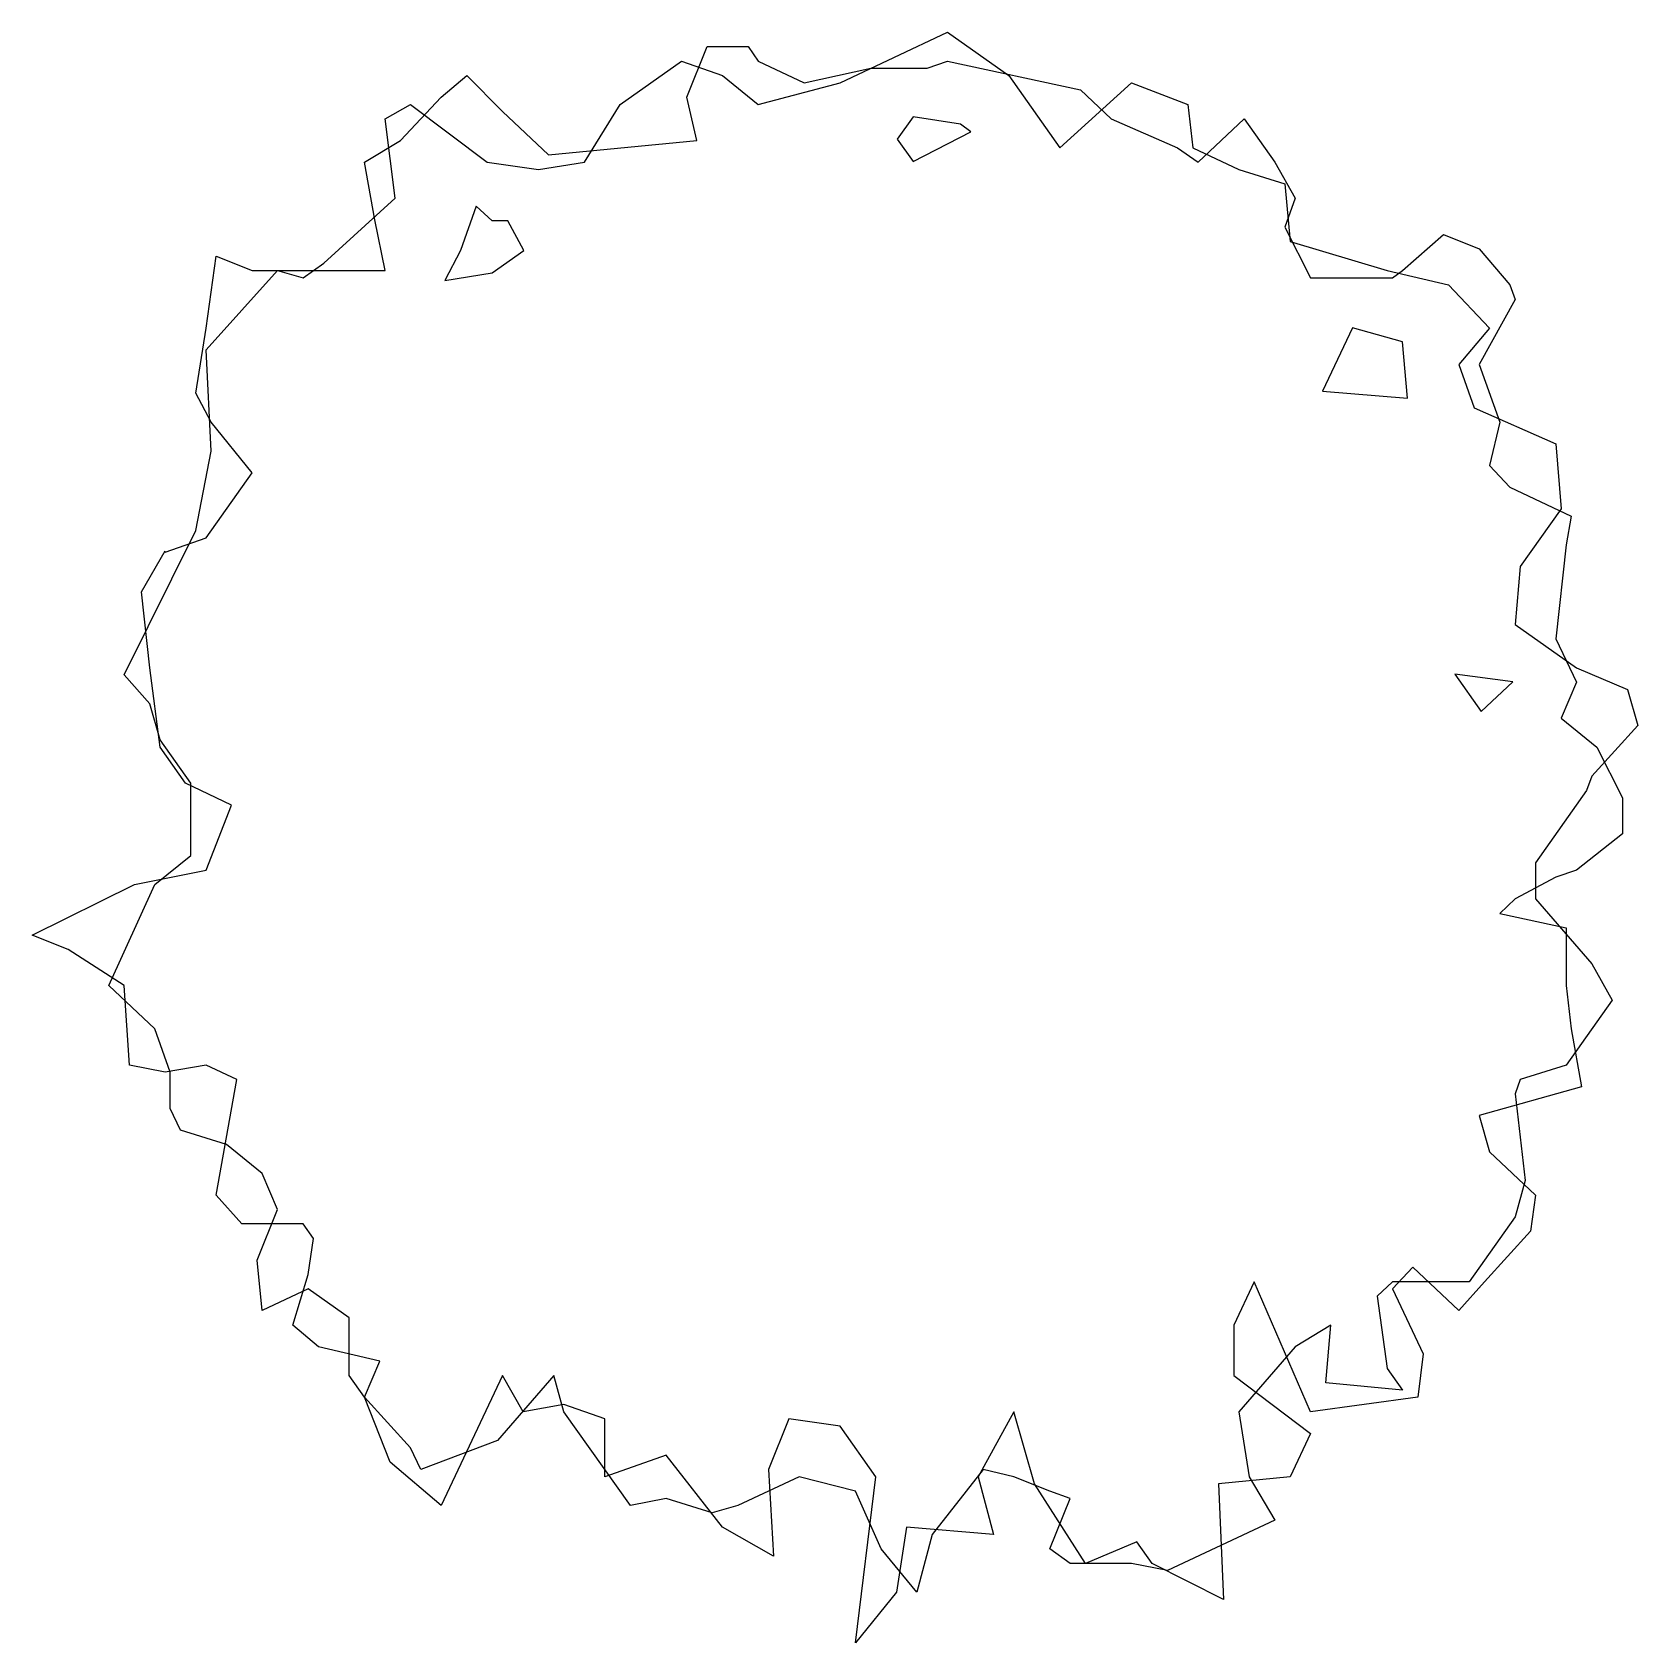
# Model space of a CAD drawing. Extents: x -33.1 to 31.8, y -34.8 to 30.3.
import ezdxf

# ---------------------------------------------------------------- set-up
doc = ezdxf.new("R2010")
doc.units = 0
doc.layers.get('0').update_dxf_attribs({"linetype": 'CONTINUOUS'})

msp = doc.modelspace()

# ---------------------------------------------------------------- linework, layer by layer
at = {"color": 7, "linetype": 'CONTINUOUS'}
for p, q in [((-0.445862, 28.293533), (3.895996, 30.337753)), ((3.895996, 30.337753), (6.377075, 28.585587)), ((-6.64856, 27.709488), (-5.821503, 29.753677)), ((-5.821503, 29.753677), (-4.16748, 29.753677)), ((-4.16748, 29.753677), (-3.753967, 29.169632)), ((-9.336426, 27.417435), (-6.855286, 29.169632)), ((-6.855286, 29.169632), (-5.201263, 28.585587)), ((-3.753967, 29.169632), (-1.893158, 28.293533)), ((-1.893158, 28.293533), (0.794647, 28.877579)), ((0.794647, 28.877579), (3.069, 28.877579)), ((3.069, 28.877579), (3.895996, 29.169632)), ((3.895996, 29.169632), (9.271667, 28.001541)), ((-16.572845, 27.709488), (-15.539063, 28.585587)), ((-15.539063, 28.585587), (-14.091766, 27.125412)), ((-5.201263, 28.585587), (-3.753967, 27.417435)), ((-3.753967, 27.417435), (-0.445862, 28.293533)), ((6.377075, 28.585587), (8.444641, 25.665237)), ((8.444641, 25.665237), (11.339233, 28.293533)), ((11.339233, 28.293533), (13.613525, 27.417435)), ((-18.847168, 26.833389), (-17.813385, 27.417435)), ((-18.226929, 25.957291), (-16.572845, 27.709488)), ((-17.813385, 27.417435), (-14.712067, 25.081192)), ((-10.783661, 25.081192), (-9.336426, 27.417435)), ((-6.235046, 25.957291), (-6.64856, 27.709488)), ((9.271667, 28.001541), (10.512207, 26.833389)), ((13.613525, 27.417435), (13.820313, 25.665237)), ((-18.433655, 23.620987), (-18.847168, 26.833389)), ((-14.091766, 27.125412), (-12.230957, 25.373245)), ((2.502655, 26.91423), (1.86441, 26.012711)), ((4.41748, 26.613724), (2.502655, 26.91423)), ((10.512207, 26.833389), (13.200012, 25.665237)), ((14.027069, 25.081192), (15.887848, 26.833389)), ((15.887848, 26.833389), (17.128418, 25.081192)), ((2.502655, 25.111191), (4.842987, 26.313217)), ((4.842987, 26.313217), (4.41748, 26.613724)), ((-19.674194, 25.081192), (-18.226929, 25.957291)), ((-12.230957, 25.373245), (-6.235046, 25.957291)), ((1.86441, 26.012711), (2.502655, 25.111191)), ((13.200012, 25.665237), (14.027069, 25.081192)), ((13.820313, 25.665237), (15.681122, 24.789139)), ((-19.260681, 22.744949), (-19.674194, 25.081192)), ((-14.712067, 25.081192), (-12.64447, 24.789139)), ((-12.64447, 24.789139), (-10.783661, 25.081192)), ((15.681122, 24.789139), (17.541901, 24.205093)), ((17.128418, 25.081192), (17.955444, 23.620987)), ((17.541901, 24.205093), (17.748657, 21.868851)), ((-21.328247, 20.992737), (-18.433655, 23.620987)), ((17.955444, 23.620987), (17.541901, 22.452896)), ((-15.156128, 23.308151), (-15.794403, 21.505096)), ((-14.517883, 22.707138), (-15.156128, 23.308151)), ((-18.847168, 20.700684), (-19.260681, 22.744949)), ((-13.879608, 22.707138), (-14.517883, 22.707138)), ((-13.241333, 21.505096), (-13.879608, 22.707138)), ((17.541901, 22.452896), (18.575714, 20.40863)), ((22.297302, 20.700684), (23.951355, 22.160904)), ((23.951355, 22.160904), (25.398651, 21.576782)), ((-15.794403, 21.505096), (-16.432678, 20.30307)), ((-14.517883, 20.603577), (-13.241333, 21.505096)), ((17.748657, 21.868851), (21.677032, 20.700684)), ((25.398651, 21.576782), (26.639191, 20.116638)), ((-26.083649, 18.364441), (-25.670135, 21.28476)), ((-25.670135, 21.28476), (-24.222839, 20.700684)), ((-22.155273, 20.40863), (-21.328247, 20.992737)), ((-26.083649, 17.488342), (-23.189056, 20.700684)), ((-24.222839, 20.700684), (-20.294464, 20.700684)), ((-23.189056, 20.700684), (-22.155273, 20.40863)), ((-20.294464, 20.700684), (-18.847168, 20.700684)), ((-16.432678, 20.30307), (-14.517883, 20.603577)), ((18.575714, 20.40863), (21.883789, 20.40863)), ((21.677032, 20.700684), (24.158112, 20.116638)), ((21.883789, 20.40863), (22.297302, 20.700684)), ((24.158112, 20.116638), (25.812164, 18.364441)), ((26.639191, 20.116638), (26.845947, 19.532593)), ((26.845947, 19.532593), (25.398651, 16.904297)), ((-26.497162, 15.736176), (-26.083649, 18.364441)), ((20.275269, 18.388794), (19.065033, 15.824707)), ((22.292297, 17.81897), (20.275269, 18.388794)), ((25.812164, 18.364441), (24.571625, 16.904297)), ((22.494019, 15.539795), (22.292297, 17.81897)), ((-25.876862, 13.399902), (-26.083649, 17.488342)), ((24.571625, 16.904297), (25.191895, 15.1521)), ((25.398651, 16.904297), (26.225677, 14.568054)), ((-25.876862, 14.568054), (-26.497162, 15.736176)), ((19.065033, 15.824707), (22.494019, 15.539795)), ((25.191895, 15.1521), (28.5, 13.691956)), ((-24.222839, 12.523804), (-25.876862, 14.568054)), ((26.225677, 14.568054), (25.812164, 12.815857)), ((28.5, 13.691956), (28.706757, 11.06366)), ((-26.497162, 10.187561), (-25.876862, 13.399902)), ((-25.463379, 10.771606), (-24.222839, 12.523804)), ((25.812164, 12.815857), (26.639191, 11.939758)), ((26.639191, 11.939758), (29.12027, 10.771606)), ((-26.083649, 9.895538), (-25.463379, 10.771606)), ((28.706757, 11.06366), (27.052704, 8.727417)), ((29.12027, 10.771606), (28.913513, 9.603516)), ((-29.391754, 4.346924), (-26.497162, 10.187561)), ((-27.737671, 9.311462), (-26.083649, 9.895538)), ((-28.692169, 7.715454), (-27.735107, 9.361115)), ((28.913513, 9.603516), (28.5, 5.807068)), ((27.052704, 8.727417), (26.845947, 6.391144)), ((-28.357971, 4.638977), (-28.692169, 7.715454)), ((26.845947, 6.391144), (29.327026, 4.638977)), ((28.5, 5.807068), (29.327026, 4.054932)), ((-27.944458, 1.426636), (-28.357971, 4.638977)), ((29.327026, 4.638977), (31.394592, 3.762878)), ((-28.357971, 3.178802), (-29.391754, 4.346924)), ((26.756927, 4.075684), (24.416626, 4.376221)), ((24.416626, 4.376221), (25.480408, 2.873657)), ((25.480408, 2.873657), (26.756927, 4.075684)), ((29.327026, 4.054932), (28.706757, 2.594727)), ((31.394592, 3.762878), (31.808105, 2.302734)), ((-27.944458, 1.718628), (-28.357971, 3.178802)), ((28.706757, 2.594727), (30.154053, 1.426636)), ((31.808105, 2.302734), (29.947266, 0.258514)), ((-26.703888, -0.033539), (-27.944458, 1.718628)), ((-26.910675, -0.033539), (-27.944458, 1.426636)), ((30.154053, 1.426636), (31.187805, -0.617615)), ((29.947266, 0.258514), (29.740509, -0.325562)), ((-25.049866, -0.909668), (-26.910675, -0.033539)), ((-26.703888, -2.953857), (-26.703888, -0.033539)), ((29.740509, -0.325562), (27.672974, -3.24588)), ((31.187805, -0.617615), (31.187805, -2.077759)), ((-26.083649, -3.537903), (-25.049866, -0.909668)), ((31.187805, -2.077759), (29.327026, -3.537903)), ((-28.151184, -4.122009), (-26.703888, -2.953857)), ((27.672974, -3.24588), (27.672974, -4.706055)), ((-28.978241, -4.122009), (-26.083649, -3.537903)), ((28.5, -3.829956), (26.845947, -4.706055)), ((29.327026, -3.537903), (28.5, -3.829956)), ((-33.113342, -6.166199), (-28.978241, -4.122009)), ((-30.011993, -8.210419), (-28.151184, -4.122009)), ((26.845947, -4.706055), (26.225677, -5.2901)), ((27.672974, -4.706055), (29.947266, -7.334351)), ((26.225677, -5.2901), (28.913513, -5.874146)), ((-31.666046, -6.750244), (-33.113342, -6.166199)), ((28.913513, -5.874146), (28.913513, -8.210419)), ((-29.391754, -8.210419), (-31.666046, -6.750244)), ((29.947266, -7.334351), (30.774323, -8.794464)), ((-28.151184, -9.962585), (-30.011993, -8.210419)), ((-29.184967, -11.42276), (-29.391754, -8.210419)), ((28.913513, -8.210419), (29.12027, -9.962585)), ((30.774323, -8.794464), (28.913513, -11.42276)), ((-27.530945, -11.714813), (-28.151184, -9.962585)), ((29.12027, -9.962585), (29.533752, -12.298859)), ((-27.737671, -11.714813), (-29.184967, -11.42276)), ((-26.083649, -11.42276), (-27.737671, -11.714813)), ((-27.530945, -13.174927), (-27.530945, -11.714813)), ((-24.843079, -12.006836), (-26.083649, -11.42276)), ((28.913513, -11.42276), (27.052704, -12.006836)), ((-25.670135, -16.679321), (-24.843079, -12.006836)), ((29.533752, -12.298859), (25.398651, -13.46698)), ((27.052704, -12.006836), (26.845947, -12.590881)), ((26.845947, -12.590881), (27.25946, -16.095276)), ((-27.117432, -14.051056), (-27.530945, -13.174927)), ((25.398651, -13.46698), (25.812164, -14.927155)), ((-25.256592, -14.635101), (-27.117432, -14.051056)), ((-23.809296, -15.803223), (-25.256592, -14.635101)), ((25.812164, -14.927155), (27.672974, -16.679321)), ((-23.189056, -17.263397), (-23.809296, -15.803223)), ((27.25946, -16.095276), (26.845947, -17.55542)), ((-24.636353, -17.847473), (-25.670135, -16.679321)), ((27.672974, -16.679321), (27.466217, -18.139496)), ((-24.016083, -19.307617), (-23.189056, -17.263397)), ((26.845947, -17.55542), (25.605408, -19.307617)), ((-22.155273, -17.847473), (-24.636353, -17.847473)), ((-21.74176, -18.431519), (-22.155273, -17.847473)), ((27.466217, -18.139496), (25.605408, -20.183716)), ((-21.948486, -19.891663), (-21.74176, -18.431519)), ((-23.809296, -21.351837), (-24.016083, -19.307617)), ((25.605408, -19.307617), (24.985138, -20.183716)), ((-22.568787, -21.935913), (-21.948486, -19.891663)), ((16.301392, -20.183716), (15.474365, -21.935913)), ((18.575714, -25.440247), (16.301392, -20.183716)), ((21.883789, -20.183716), (21.26355, -20.767761)), ((22.710815, -19.599609), (21.883789, -20.475739)), ((22.090546, -20.183716), (21.883789, -20.183716)), ((24.985138, -20.183716), (22.090546, -20.183716)), ((24.571625, -21.351837), (22.710815, -19.599609)), ((25.605408, -20.183716), (24.571625, -21.351837)), ((-21.948486, -20.475739), (-23.809296, -21.351837)), ((-20.294464, -21.64386), (-21.948486, -20.475739)), ((21.26355, -20.767761), (21.677032, -23.68808)), ((21.883789, -20.475739), (23.124329, -23.104034)), ((-21.535034, -22.812012), (-22.568787, -21.935913)), ((-20.294464, -23.980133), (-20.294464, -21.64386)), ((15.474365, -21.935913), (15.474365, -23.980133)), ((19.40271, -21.935913), (17.955444, -22.812012)), ((19.195953, -24.272156), (19.40271, -21.935913)), ((-19.053894, -23.396057), (-21.535034, -22.812012)), ((-19.674194, -24.856201), (-19.053894, -23.396057)), ((17.955444, -22.812012), (15.681122, -25.440247)), ((23.124329, -23.104034), (22.917572, -24.856201)), ((-19.674194, -24.856201), (-20.294464, -23.980133)), ((-14.091766, -23.980133), (-16.572845, -29.236694)), ((-12.0242, -23.980133), (-14.298553, -26.608398)), ((-13.264771, -25.440247), (-14.091766, -23.980133)), ((-11.610687, -25.440247), (-12.0242, -23.980133)), ((15.474365, -23.980133), (18.575714, -26.316376)), ((21.677032, -23.68808), (22.297302, -24.564209)), ((22.297302, -24.564209), (19.195953, -24.272156)), ((-17.813385, -26.900452), (-19.674194, -24.856201)), ((-18.640442, -27.484497), (-19.674194, -24.856201)), ((-11.610687, -25.148254), (-13.264771, -25.440247)), ((-9.956665, -25.7323), (-11.610687, -25.148254)), ((22.917572, -24.856201), (18.575714, -25.440247)), ((-8.922882, -29.236694), (-11.610687, -25.440247)), ((-9.956665, -28.068542), (-9.956665, -25.7323)), ((-2.513458, -25.7323), (-3.340454, -27.77655)), ((-0.445862, -26.024323), (-2.513458, -25.7323)), ((1.001434, -28.068542), (-0.445862, -26.024323)), ((6.583832, -25.440247), (5.136536, -28.068542)), ((7.410889, -28.360596), (6.583832, -25.440247)), ((15.681122, -25.440247), (16.094604, -28.068542)), ((-14.298553, -26.608398), (-17.399872, -27.77655)), ((18.575714, -26.316376), (17.748657, -28.068542)), ((-17.399872, -27.77655), (-17.813385, -26.900452)), ((-7.475586, -27.192474), (-9.956665, -28.068542)), ((-5.201263, -30.112793), (-7.475586, -27.192474)), ((-16.572845, -29.236694), (-18.640442, -27.484497)), ((-3.340454, -27.77655), (-3.133698, -31.280884)), ((5.343292, -27.77655), (3.275726, -30.404816)), ((6.583832, -28.068542), (5.343292, -27.77655)), ((-2.099945, -28.068542), (-4.580994, -29.236694)), ((0.174408, -28.652588), (-2.099945, -28.068542)), ((0.174408, -34.785278), (1.001434, -28.068542)), ((1.20816, -30.988892), (0.174408, -28.652588)), ((5.136536, -28.068542), (5.756805, -30.404816)), ((8.031128, -28.652588), (6.583832, -28.068542)), ((9.478424, -31.572937), (7.410889, -28.360596)), ((8.858154, -28.944641), (8.031128, -28.652588)), ((17.748657, -28.068542), (14.854065, -28.360596)), ((14.854065, -28.360596), (15.060852, -33.033112)), ((16.094604, -28.068542), (17.128418, -29.82074)), ((-7.475586, -28.944641), (-8.922882, -29.236694)), ((-5.614777, -29.528717), (-7.475586, -28.944641)), ((-4.580994, -29.236694), (-5.614777, -29.528717)), ((8.031128, -30.988892), (8.858154, -28.944641)), ((17.128418, -29.82074), (12.78653, -31.86496)), ((-3.133698, -31.280884), (-5.201263, -30.112793)), ((2.241943, -30.112793), (1.82843, -32.741058)), ((5.756805, -30.404816), (2.241943, -30.112793)), ((3.275726, -30.404816), (2.655457, -32.741058)), ((2.655457, -32.741058), (1.20816, -30.988892)), ((8.858154, -31.572937), (8.031128, -30.988892)), ((11.54599, -30.696838), (9.478424, -31.572937)), ((12.16626, -31.572937), (11.54599, -30.696838)), ((11.339233, -31.572937), (8.858154, -31.572937)), ((12.78653, -31.86496), (11.339233, -31.572937)), ((15.060852, -33.033112), (12.16626, -31.572937)), ((1.82843, -32.741058), (0.174408, -34.785278))]:
    msp.add_line(p, q, dxfattribs=at)

doc.saveas('drawing.dxf')
